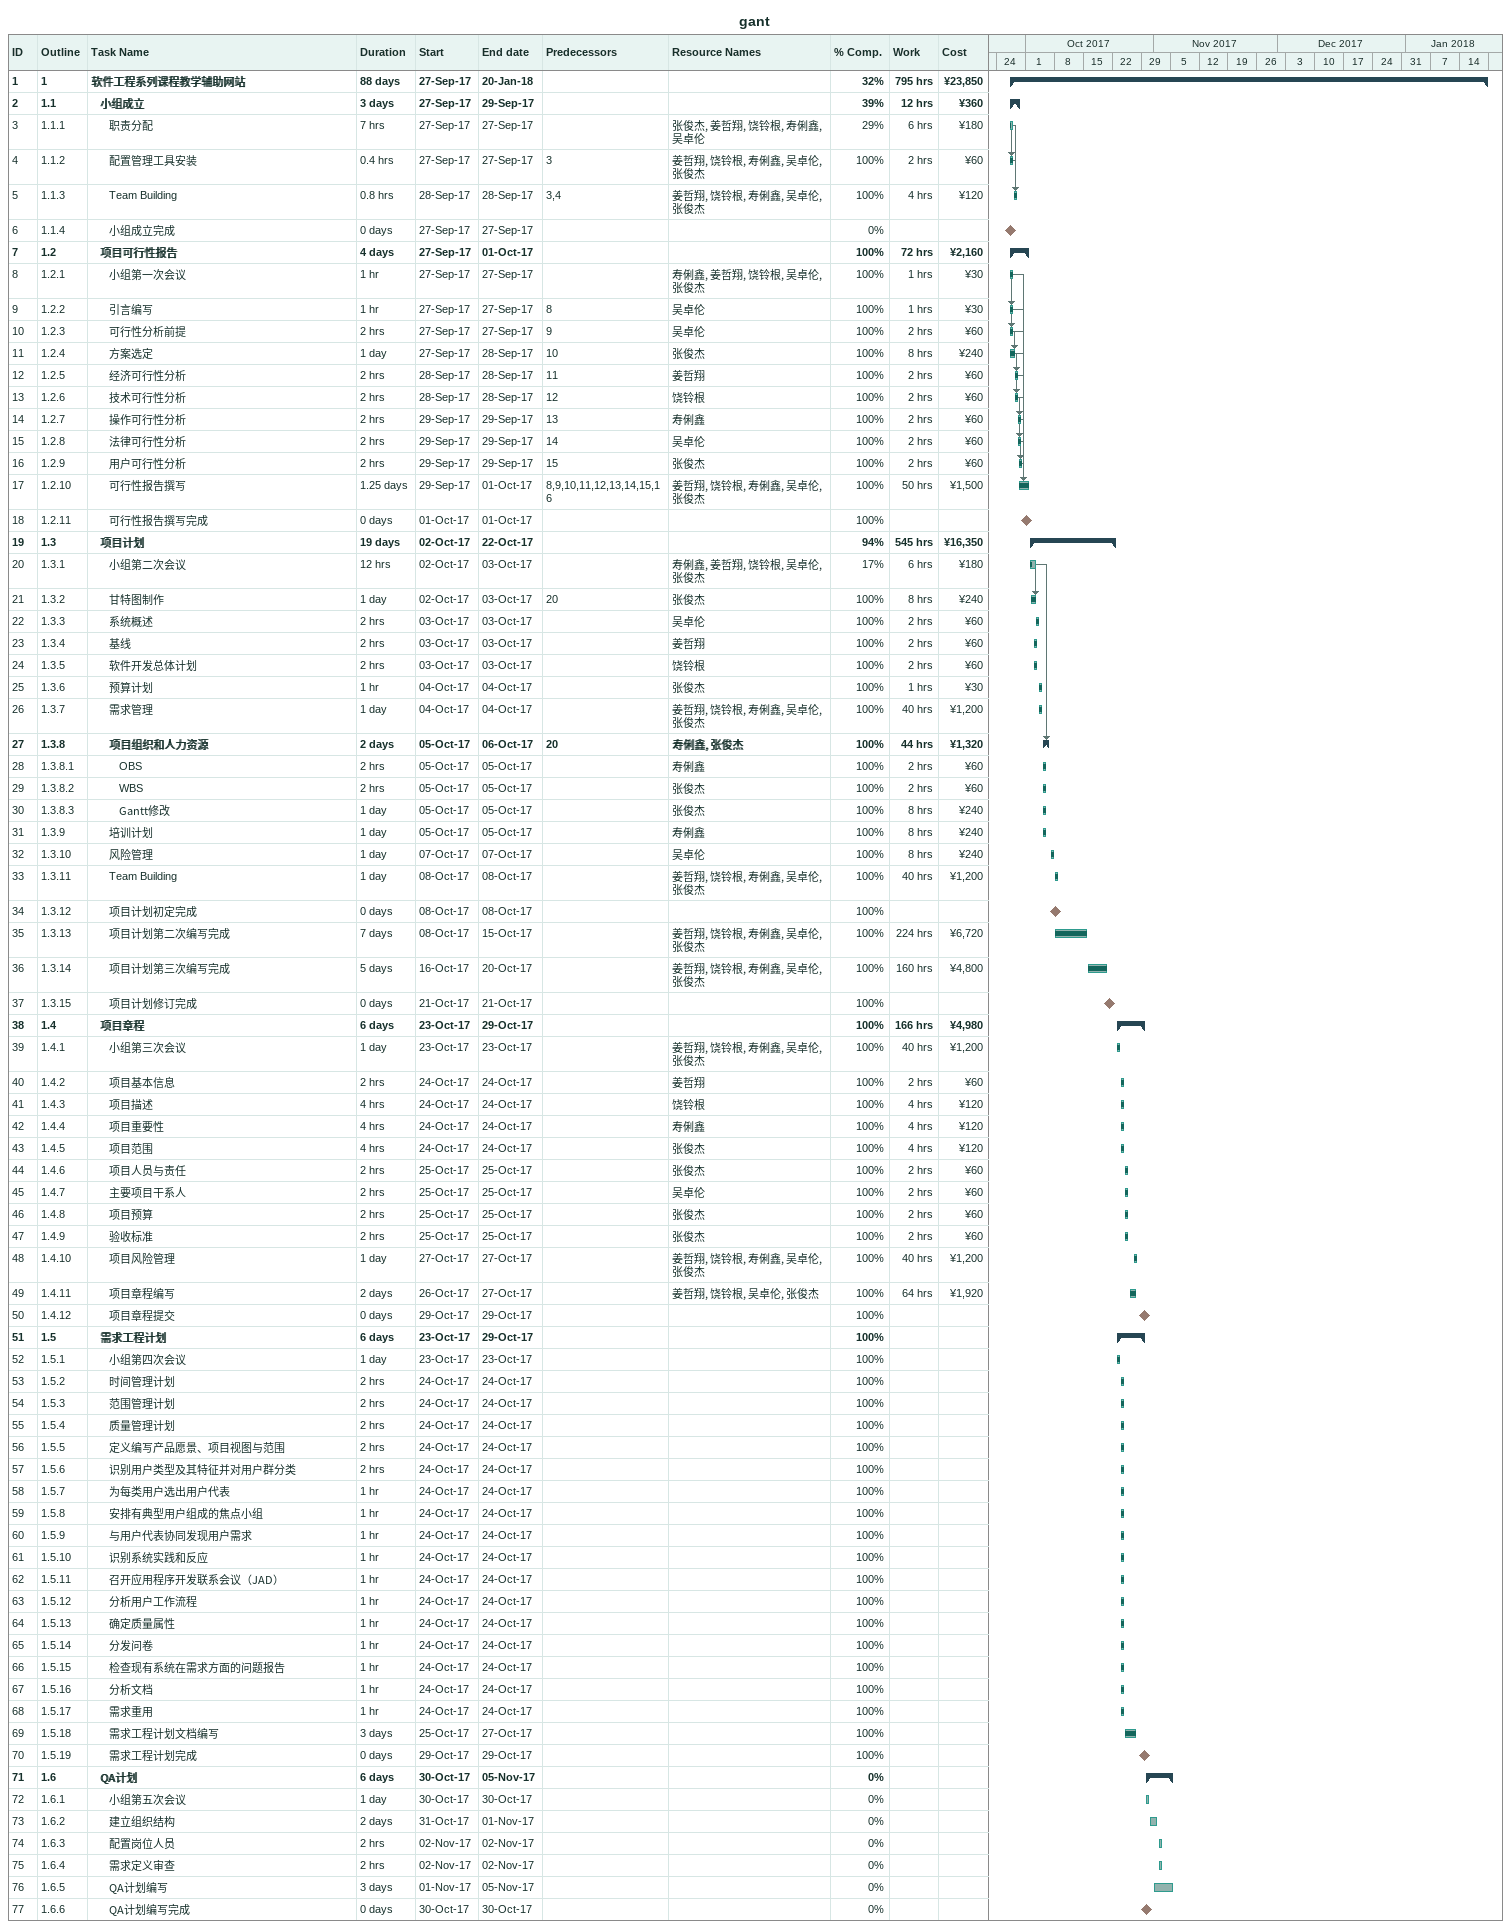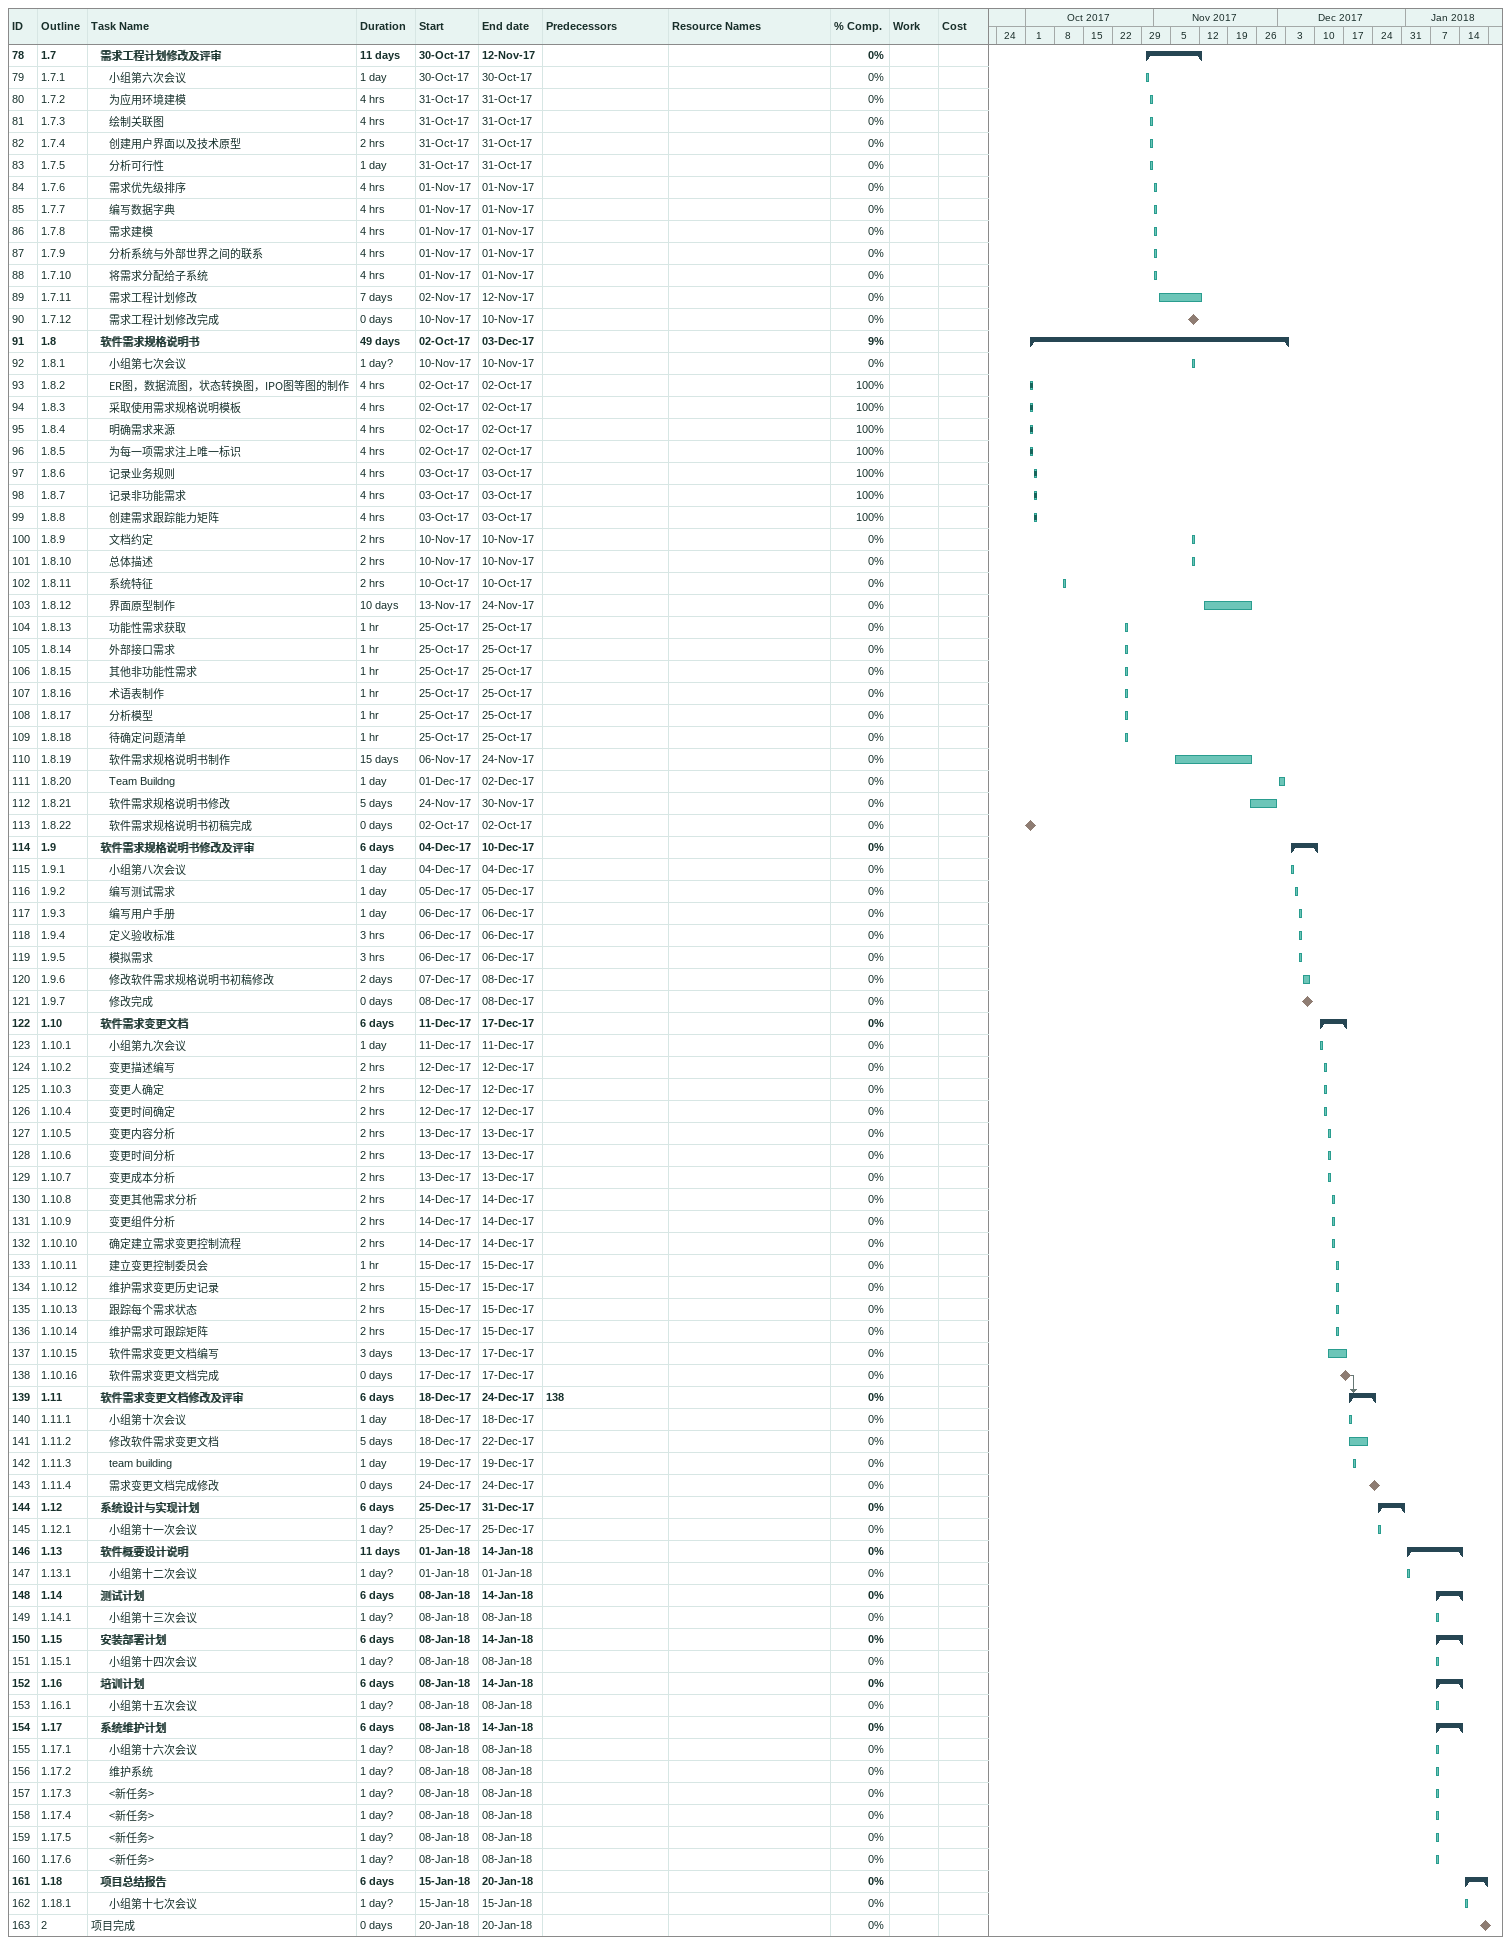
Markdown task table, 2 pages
gant

| ID | WBS | Task | Duration | Start | Finish | Predecessors | Resources | % complete | Work (h) | Cost (¥) |
|---|---|---|---|---|---|---|---|---|---|---|
| 1 | 1 | **软件工程系列课程教学辅助网站** | 88d | 2017-09-27 | 2018-01-20 |  |  | 32 | 795 | 23850 |
| 2 | 1.1 | **小组成立** | 3d | 2017-09-27 | 2017-09-29 |  |  | 39 | 12 | 360 |
| 3 | 1.1.1 | 职责分配 | 7h | 2017-09-27 | 2017-09-27 |  | 张俊杰, 姜哲翔, 饶铃根, 寿俐鑫, 吴卓伦 | 29 | 6 | 180 |
| 4 | 1.1.2 | 配置管理工具安装 | 0.4h | 2017-09-27 | 2017-09-27 | 3 | 姜哲翔, 饶铃根, 寿俐鑫, 吴卓伦, 张俊杰 | 100 | 2 | 60 |
| 5 | 1.1.3 | Team Building | 0.8h | 2017-09-28 | 2017-09-28 | 3, 4 | 姜哲翔, 饶铃根, 寿俐鑫, 吴卓伦, 张俊杰 | 100 | 4 | 120 |
| 6 | 1.1.4 | 小组成立完成 | 0d | 2017-09-27 | 2017-09-27 |  |  | 0 |  |  |
| 7 | 1.2 | **项目可行性报告** | 4d | 2017-09-27 | 2017-10-01 |  |  | 100 | 72 | 2160 |
| 8 | 1.2.1 | 小组第一次会议 | 1h | 2017-09-27 | 2017-09-27 |  | 寿俐鑫, 姜哲翔, 饶铃根, 吴卓伦, 张俊杰 | 100 | 1 | 30 |
| 9 | 1.2.2 | 引言编写 | 1h | 2017-09-27 | 2017-09-27 | 8 | 吴卓伦 | 100 | 1 | 30 |
| 10 | 1.2.3 | 可行性分析前提 | 2h | 2017-09-27 | 2017-09-27 | 9 | 吴卓伦 | 100 | 2 | 60 |
| 11 | 1.2.4 | 方案选定 | 1d | 2017-09-27 | 2017-09-28 | 10 | 张俊杰 | 100 | 8 | 240 |
| 12 | 1.2.5 | 经济可行性分析 | 2h | 2017-09-28 | 2017-09-28 | 11 | 姜哲翔 | 100 | 2 | 60 |
| 13 | 1.2.6 | 技术可行性分析 | 2h | 2017-09-28 | 2017-09-28 | 12 | 饶铃根 | 100 | 2 | 60 |
| 14 | 1.2.7 | 操作可行性分析 | 2h | 2017-09-29 | 2017-09-29 | 13 | 寿俐鑫 | 100 | 2 | 60 |
| 15 | 1.2.8 | 法律可行性分析 | 2h | 2017-09-29 | 2017-09-29 | 14 | 吴卓伦 | 100 | 2 | 60 |
| 16 | 1.2.9 | 用户可行性分析 | 2h | 2017-09-29 | 2017-09-29 | 15 | 张俊杰 | 100 | 2 | 60 |
| 17 | 1.2.10 | 可行性报告撰写 | 1.25d | 2017-09-29 | 2017-10-01 | 8, 9, 10, 11, 12, 13, 14, 15, 16 | 姜哲翔, 饶铃根, 寿俐鑫, 吴卓伦, 张俊杰 | 100 | 50 | 1500 |
| 18 | 1.2.11 | 可行性报告撰写完成 | 0d | 2017-10-01 | 2017-10-01 |  |  | 100 |  |  |
| 19 | 1.3 | **项目计划** | 19d | 2017-10-02 | 2017-10-22 |  |  | 94 | 545 | 16350 |
| 20 | 1.3.1 | 小组第二次会议 | 12h | 2017-10-02 | 2017-10-03 |  | 寿俐鑫, 姜哲翔, 饶铃根, 吴卓伦, 张俊杰 | 17 | 6 | 180 |
| 21 | 1.3.2 | 甘特图制作 | 1d | 2017-10-02 | 2017-10-03 | 20 | 张俊杰 | 100 | 8 | 240 |
| 22 | 1.3.3 | 系统概述 | 2h | 2017-10-03 | 2017-10-03 |  | 吴卓伦 | 100 | 2 | 60 |
| 23 | 1.3.4 | 基线 | 2h | 2017-10-03 | 2017-10-03 |  | 姜哲翔 | 100 | 2 | 60 |
| 24 | 1.3.5 | 软件开发总体计划 | 2h | 2017-10-03 | 2017-10-03 |  | 饶铃根 | 100 | 2 | 60 |
| 25 | 1.3.6 | 预算计划 | 1h | 2017-10-04 | 2017-10-04 |  | 张俊杰 | 100 | 1 | 30 |
| 26 | 1.3.7 | 需求管理 | 1d | 2017-10-04 | 2017-10-04 |  | 姜哲翔, 饶铃根, 寿俐鑫, 吴卓伦, 张俊杰 | 100 | 40 | 1200 |
| 27 | 1.3.8 | **项目组织和人力资源** | 2d | 2017-10-05 | 2017-10-06 | 20 | 寿俐鑫, 张俊杰 | 100 | 44 | 1320 |
| 28 | 1.3.8.1 | OBS | 2h | 2017-10-05 | 2017-10-05 |  | 寿俐鑫 | 100 | 2 | 60 |
| 29 | 1.3.8.2 | WBS | 2h | 2017-10-05 | 2017-10-05 |  | 张俊杰 | 100 | 2 | 60 |
| 30 | 1.3.8.3 | Gantt修改 | 1d | 2017-10-05 | 2017-10-05 |  | 张俊杰 | 100 | 8 | 240 |
| 31 | 1.3.9 | 培训计划 | 1d | 2017-10-05 | 2017-10-05 |  | 寿俐鑫 | 100 | 8 | 240 |
| 32 | 1.3.10 | 风险管理 | 1d | 2017-10-07 | 2017-10-07 |  | 吴卓伦 | 100 | 8 | 240 |
| 33 | 1.3.11 | Team Building | 1d | 2017-10-08 | 2017-10-08 |  | 姜哲翔, 饶铃根, 寿俐鑫, 吴卓伦, 张俊杰 | 100 | 40 | 1200 |
| 34 | 1.3.12 | 项目计划初定完成 | 0d | 2017-10-08 | 2017-10-08 |  |  | 100 |  |  |
| 35 | 1.3.13 | 项目计划第二次编写完成 | 7d | 2017-10-08 | 2017-10-15 |  | 姜哲翔, 饶铃根, 寿俐鑫, 吴卓伦, 张俊杰 | 100 | 224 | 6720 |
| 36 | 1.3.14 | 项目计划第三次编写完成 | 5d | 2017-10-16 | 2017-10-20 |  | 姜哲翔, 饶铃根, 寿俐鑫, 吴卓伦, 张俊杰 | 100 | 160 | 4800 |
| 37 | 1.3.15 | 项目计划修订完成 | 0d | 2017-10-21 | 2017-10-21 |  |  | 100 |  |  |
| 38 | 1.4 | **项目章程** | 6d | 2017-10-23 | 2017-10-29 |  |  | 100 | 166 | 4980 |
| 39 | 1.4.1 | 小组第三次会议 | 1d | 2017-10-23 | 2017-10-23 |  | 姜哲翔, 饶铃根, 寿俐鑫, 吴卓伦, 张俊杰 | 100 | 40 | 1200 |
| 40 | 1.4.2 | 项目基本信息 | 2h | 2017-10-24 | 2017-10-24 |  | 姜哲翔 | 100 | 2 | 60 |
| 41 | 1.4.3 | 项目描述 | 4h | 2017-10-24 | 2017-10-24 |  | 饶铃根 | 100 | 4 | 120 |
| 42 | 1.4.4 | 项目重要性 | 4h | 2017-10-24 | 2017-10-24 |  | 寿俐鑫 | 100 | 4 | 120 |
| 43 | 1.4.5 | 项目范围 | 4h | 2017-10-24 | 2017-10-24 |  | 张俊杰 | 100 | 4 | 120 |
| 44 | 1.4.6 | 项目人员与责任 | 2h | 2017-10-25 | 2017-10-25 |  | 张俊杰 | 100 | 2 | 60 |
| 45 | 1.4.7 | 主要项目干系人 | 2h | 2017-10-25 | 2017-10-25 |  | 吴卓伦 | 100 | 2 | 60 |
| 46 | 1.4.8 | 项目预算 | 2h | 2017-10-25 | 2017-10-25 |  | 张俊杰 | 100 | 2 | 60 |
| 47 | 1.4.9 | 验收标准 | 2h | 2017-10-25 | 2017-10-25 |  | 张俊杰 | 100 | 2 | 60 |
| 48 | 1.4.10 | 项目风险管理 | 1d | 2017-10-27 | 2017-10-27 |  | 姜哲翔, 饶铃根, 寿俐鑫, 吴卓伦, 张俊杰 | 100 | 40 | 1200 |
| 49 | 1.4.11 | 项目章程编写 | 2d | 2017-10-26 | 2017-10-27 |  | 姜哲翔, 饶铃根, 吴卓伦, 张俊杰 | 100 | 64 | 1920 |
| 50 | 1.4.12 | 项目章程提交 | 0d | 2017-10-29 | 2017-10-29 |  |  | 100 |  |  |
| 51 | 1.5 | **需求工程计划** | 6d | 2017-10-23 | 2017-10-29 |  |  | 100 |  |  |
| 52 | 1.5.1 | 小组第四次会议 | 1d | 2017-10-23 | 2017-10-23 |  |  | 100 |  |  |
| 53 | 1.5.2 | 时间管理计划 | 2h | 2017-10-24 | 2017-10-24 |  |  | 100 |  |  |
| 54 | 1.5.3 | 范围管理计划 | 2h | 2017-10-24 | 2017-10-24 |  |  | 100 |  |  |
| 55 | 1.5.4 | 质量管理计划 | 2h | 2017-10-24 | 2017-10-24 |  |  | 100 |  |  |
| 56 | 1.5.5 | 定义编写产品愿景、项目视图与范围 | 2h | 2017-10-24 | 2017-10-24 |  |  | 100 |  |  |
| 57 | 1.5.6 | 识别用户类型及其特征并对用户群分类 | 2h | 2017-10-24 | 2017-10-24 |  |  | 100 |  |  |
| 58 | 1.5.7 | 为每类用户选出用户代表 | 1h | 2017-10-24 | 2017-10-24 |  |  | 100 |  |  |
| 59 | 1.5.8 | 安排有典型用户组成的焦点小组 | 1h | 2017-10-24 | 2017-10-24 |  |  | 100 |  |  |
| 60 | 1.5.9 | 与用户代表协同发现用户需求 | 1h | 2017-10-24 | 2017-10-24 |  |  | 100 |  |  |
| 61 | 1.5.10 | 识别系统实践和反应 | 1h | 2017-10-24 | 2017-10-24 |  |  | 100 |  |  |
| 62 | 1.5.11 | 召开应用程序开发联系会议（JAD） | 1h | 2017-10-24 | 2017-10-24 |  |  | 100 |  |  |
| 63 | 1.5.12 | 分析用户工作流程 | 1h | 2017-10-24 | 2017-10-24 |  |  | 100 |  |  |
| 64 | 1.5.13 | 确定质量属性 | 1h | 2017-10-24 | 2017-10-24 |  |  | 100 |  |  |
| 65 | 1.5.14 | 分发问卷 | 1h | 2017-10-24 | 2017-10-24 |  |  | 100 |  |  |
| 66 | 1.5.15 | 检查现有系统在需求方面的问题报告 | 1h | 2017-10-24 | 2017-10-24 |  |  | 100 |  |  |
| 67 | 1.5.16 | 分析文档 | 1h | 2017-10-24 | 2017-10-24 |  |  | 100 |  |  |
| 68 | 1.5.17 | 需求重用 | 1h | 2017-10-24 | 2017-10-24 |  |  | 100 |  |  |
| 69 | 1.5.18 | 需求工程计划文档编写 | 3d | 2017-10-25 | 2017-10-27 |  |  | 100 |  |  |
| 70 | 1.5.19 | 需求工程计划完成 | 0d | 2017-10-29 | 2017-10-29 |  |  | 100 |  |  |
| 71 | 1.6 | **QA计划** | 6d | 2017-10-30 | 2017-11-05 |  |  | 0 |  |  |
| 72 | 1.6.1 | 小组第五次会议 | 1d | 2017-10-30 | 2017-10-30 |  |  | 0 |  |  |
| 73 | 1.6.2 | 建立组织结构 | 2d | 2017-10-31 | 2017-11-01 |  |  | 0 |  |  |
| 74 | 1.6.3 | 配置岗位人员 | 2h | 2017-11-02 | 2017-11-02 |  |  | 0 |  |  |
| 75 | 1.6.4 | 需求定义审查 | 2h | 2017-11-02 | 2017-11-02 |  |  | 0 |  |  |
| 76 | 1.6.5 | QA计划编写 | 3d | 2017-11-01 | 2017-11-05 |  |  | 0 |  |  |
| 77 | 1.6.6 | QA计划编写完成 | 0d | 2017-10-30 | 2017-10-30 |  |  | 0 |  |  |
| 78 | 1.7 | **需求工程计划修改及评审** | 11d | 2017-10-30 | 2017-11-12 |  |  | 0 |  |  |
| 79 | 1.7.1 | 小组第六次会议 | 1d | 2017-10-30 | 2017-10-30 |  |  | 0 |  |  |
| 80 | 1.7.2 | 为应用环境建模 | 4h | 2017-10-31 | 2017-10-31 |  |  | 0 |  |  |
| 81 | 1.7.3 | 绘制关联图 | 4h | 2017-10-31 | 2017-10-31 |  |  | 0 |  |  |
| 82 | 1.7.4 | 创建用户界面以及技术原型 | 2h | 2017-10-31 | 2017-10-31 |  |  | 0 |  |  |
| 83 | 1.7.5 | 分析可行性 | 1d | 2017-10-31 | 2017-10-31 |  |  | 0 |  |  |
| 84 | 1.7.6 | 需求优先级排序 | 4h | 2017-11-01 | 2017-11-01 |  |  | 0 |  |  |
| 85 | 1.7.7 | 编写数据字典 | 4h | 2017-11-01 | 2017-11-01 |  |  | 0 |  |  |
| 86 | 1.7.8 | 需求建模 | 4h | 2017-11-01 | 2017-11-01 |  |  | 0 |  |  |
| 87 | 1.7.9 | 分析系统与外部世界之间的联系 | 4h | 2017-11-01 | 2017-11-01 |  |  | 0 |  |  |
| 88 | 1.7.10 | 将需求分配给子系统 | 4h | 2017-11-01 | 2017-11-01 |  |  | 0 |  |  |
| 89 | 1.7.11 | 需求工程计划修改 | 7d | 2017-11-02 | 2017-11-12 |  |  | 0 |  |  |
| 90 | 1.7.12 | 需求工程计划修改完成 | 0d | 2017-11-10 | 2017-11-10 |  |  | 0 |  |  |
| 91 | 1.8 | **软件需求规格说明书** | 49d | 2017-10-02 | 2017-12-03 |  |  | 9 |  |  |
| 92 | 1.8.1 | 小组第七次会议 | 1d? | 2017-11-10 | 2017-11-10 |  |  | 0 |  |  |
| 93 | 1.8.2 | ER图，数据流图，状态转换图，IPO图等图的制作 | 4h | 2017-10-02 | 2017-10-02 |  |  | 100 |  |  |
| 94 | 1.8.3 | 采取使用需求规格说明模板 | 4h | 2017-10-02 | 2017-10-02 |  |  | 100 |  |  |
| 95 | 1.8.4 | 明确需求来源 | 4h | 2017-10-02 | 2017-10-02 |  |  | 100 |  |  |
| 96 | 1.8.5 | 为每一项需求注上唯一标识 | 4h | 2017-10-02 | 2017-10-02 |  |  | 100 |  |  |
| 97 | 1.8.6 | 记录业务规则 | 4h | 2017-10-03 | 2017-10-03 |  |  | 100 |  |  |
| 98 | 1.8.7 | 记录非功能需求 | 4h | 2017-10-03 | 2017-10-03 |  |  | 100 |  |  |
| 99 | 1.8.8 | 创建需求跟踪能力矩阵 | 4h | 2017-10-03 | 2017-10-03 |  |  | 100 |  |  |
| 100 | 1.8.9 | 文档约定 | 2h | 2017-11-10 | 2017-11-10 |  |  | 0 |  |  |
| 101 | 1.8.10 | 总体描述 | 2h | 2017-11-10 | 2017-11-10 |  |  | 0 |  |  |
| 102 | 1.8.11 | 系统特征 | 2h | 2017-10-10 | 2017-10-10 |  |  | 0 |  |  |
| 103 | 1.8.12 | 界面原型制作 | 10d | 2017-11-13 | 2017-11-24 |  |  | 0 |  |  |
| 104 | 1.8.13 | 功能性需求获取 | 1h | 2017-10-25 | 2017-10-25 |  |  | 0 |  |  |
| 105 | 1.8.14 | 外部接口需求 | 1h | 2017-10-25 | 2017-10-25 |  |  | 0 |  |  |
| 106 | 1.8.15 | 其他非功能性需求 | 1h | 2017-10-25 | 2017-10-25 |  |  | 0 |  |  |
| 107 | 1.8.16 | 术语表制作 | 1h | 2017-10-25 | 2017-10-25 |  |  | 0 |  |  |
| 108 | 1.8.17 | 分析模型 | 1h | 2017-10-25 | 2017-10-25 |  |  | 0 |  |  |
| 109 | 1.8.18 | 待确定问题清单 | 1h | 2017-10-25 | 2017-10-25 |  |  | 0 |  |  |
| 110 | 1.8.19 | 软件需求规格说明书制作 | 15d | 2017-11-06 | 2017-11-24 |  |  | 0 |  |  |
| 111 | 1.8.20 | Team Buildng | 1d | 2017-12-01 | 2017-12-02 |  |  | 0 |  |  |
| 112 | 1.8.21 | 软件需求规格说明书修改 | 5d | 2017-11-24 | 2017-11-30 |  |  | 0 |  |  |
| 113 | 1.8.22 | 软件需求规格说明书初稿完成 | 0d | 2017-10-02 | 2017-10-02 |  |  | 0 |  |  |
| 114 | 1.9 | **软件需求规格说明书修改及评审** | 6d | 2017-12-04 | 2017-12-10 |  |  | 0 |  |  |
| 115 | 1.9.1 | 小组第八次会议 | 1d | 2017-12-04 | 2017-12-04 |  |  | 0 |  |  |
| 116 | 1.9.2 | 编写测试需求 | 1d | 2017-12-05 | 2017-12-05 |  |  | 0 |  |  |
| 117 | 1.9.3 | 编写用户手册 | 1d | 2017-12-06 | 2017-12-06 |  |  | 0 |  |  |
| 118 | 1.9.4 | 定义验收标准 | 3h | 2017-12-06 | 2017-12-06 |  |  | 0 |  |  |
| 119 | 1.9.5 | 模拟需求 | 3h | 2017-12-06 | 2017-12-06 |  |  | 0 |  |  |
| 120 | 1.9.6 | 修改软件需求规格说明书初稿修改 | 2d | 2017-12-07 | 2017-12-08 |  |  | 0 |  |  |
| 121 | 1.9.7 | 修改完成 | 0d | 2017-12-08 | 2017-12-08 |  |  | 0 |  |  |
| 122 | 1.10 | **软件需求变更文档** | 6d | 2017-12-11 | 2017-12-17 |  |  | 0 |  |  |
| 123 | 1.10.1 | 小组第九次会议 | 1d | 2017-12-11 | 2017-12-11 |  |  | 0 |  |  |
| 124 | 1.10.2 | 变更描述编写 | 2h | 2017-12-12 | 2017-12-12 |  |  | 0 |  |  |
| 125 | 1.10.3 | 变更人确定 | 2h | 2017-12-12 | 2017-12-12 |  |  | 0 |  |  |
| 126 | 1.10.4 | 变更时间确定 | 2h | 2017-12-12 | 2017-12-12 |  |  | 0 |  |  |
| 127 | 1.10.5 | 变更内容分析 | 2h | 2017-12-13 | 2017-12-13 |  |  | 0 |  |  |
| 128 | 1.10.6 | 变更时间分析 | 2h | 2017-12-13 | 2017-12-13 |  |  | 0 |  |  |
| 129 | 1.10.7 | 变更成本分析 | 2h | 2017-12-13 | 2017-12-13 |  |  | 0 |  |  |
| 130 | 1.10.8 | 变更其他需求分析 | 2h | 2017-12-14 | 2017-12-14 |  |  | 0 |  |  |
| 131 | 1.10.9 | 变更组件分析 | 2h | 2017-12-14 | 2017-12-14 |  |  | 0 |  |  |
| 132 | 1.10.10 | 确定建立需求变更控制流程 | 2h | 2017-12-14 | 2017-12-14 |  |  | 0 |  |  |
| 133 | 1.10.11 | 建立变更控制委员会 | 1h | 2017-12-15 | 2017-12-15 |  |  | 0 |  |  |
| 134 | 1.10.12 | 维护需求变更历史记录 | 2h | 2017-12-15 | 2017-12-15 |  |  | 0 |  |  |
| 135 | 1.10.13 | 跟踪每个需求状态 | 2h | 2017-12-15 | 2017-12-15 |  |  | 0 |  |  |
| 136 | 1.10.14 | 维护需求可跟踪矩阵 | 2h | 2017-12-15 | 2017-12-15 |  |  | 0 |  |  |
| 137 | 1.10.15 | 软件需求变更文档编写 | 3d | 2017-12-13 | 2017-12-17 |  |  | 0 |  |  |
| 138 | 1.10.16 | 软件需求变更文档完成 | 0d | 2017-12-17 | 2017-12-17 |  |  | 0 |  |  |
| 139 | 1.11 | **软件需求变更文档修改及评审** | 6d | 2017-12-18 | 2017-12-24 | 138 |  | 0 |  |  |
| 140 | 1.11.1 | 小组第十次会议 | 1d | 2017-12-18 | 2017-12-18 |  |  | 0 |  |  |
| 141 | 1.11.2 | 修改软件需求变更文档 | 5d | 2017-12-18 | 2017-12-22 |  |  | 0 |  |  |
| 142 | 1.11.3 | team building | 1d | 2017-12-19 | 2017-12-19 |  |  | 0 |  |  |
| 143 | 1.11.4 | 需求变更文档完成修改 | 0d | 2017-12-24 | 2017-12-24 |  |  | 0 |  |  |
| 144 | 1.12 | **系统设计与实现计划** | 6d | 2017-12-25 | 2017-12-31 |  |  | 0 |  |  |
| 145 | 1.12.1 | 小组第十一次会议 | 1d? | 2017-12-25 | 2017-12-25 |  |  | 0 |  |  |
| 146 | 1.13 | **软件概要设计说明** | 11d | 2018-01-01 | 2018-01-14 |  |  | 0 |  |  |
| 147 | 1.13.1 | 小组第十二次会议 | 1d? | 2018-01-01 | 2018-01-01 |  |  | 0 |  |  |
| 148 | 1.14 | **测试计划** | 6d | 2018-01-08 | 2018-01-14 |  |  | 0 |  |  |
| 149 | 1.14.1 | 小组第十三次会议 | 1d? | 2018-01-08 | 2018-01-08 |  |  | 0 |  |  |
| 150 | 1.15 | **安装部署计划** | 6d | 2018-01-08 | 2018-01-14 |  |  | 0 |  |  |
| 151 | 1.15.1 | 小组第十四次会议 | 1d? | 2018-01-08 | 2018-01-08 |  |  | 0 |  |  |
| 152 | 1.16 | **培训计划** | 6d | 2018-01-08 | 2018-01-14 |  |  | 0 |  |  |
| 153 | 1.16.1 | 小组第十五次会议 | 1d? | 2018-01-08 | 2018-01-08 |  |  | 0 |  |  |
| 154 | 1.17 | **系统维护计划** | 6d | 2018-01-08 | 2018-01-14 |  |  | 0 |  |  |
| 155 | 1.17.1 | 小组第十六次会议 | 1d? | 2018-01-08 | 2018-01-08 |  |  | 0 |  |  |
| 156 | 1.17.2 | 维护系统 | 1d? | 2018-01-08 | 2018-01-08 |  |  | 0 |  |  |
| 157 | 1.17.3 | <新任务> | 1d? | 2018-01-08 | 2018-01-08 |  |  | 0 |  |  |
| 158 | 1.17.4 | <新任务> | 1d? | 2018-01-08 | 2018-01-08 |  |  | 0 |  |  |
| 159 | 1.17.5 | <新任务> | 1d? | 2018-01-08 | 2018-01-08 |  |  | 0 |  |  |
| 160 | 1.17.6 | <新任务> | 1d? | 2018-01-08 | 2018-01-08 |  |  | 0 |  |  |
| 161 | 1.18 | **项目总结报告** | 6d | 2018-01-15 | 2018-01-20 |  |  | 0 |  |  |
| 162 | 1.18.1 | 小组第十七次会议 | 1d? | 2018-01-15 | 2018-01-15 |  |  | 0 |  |  |
| 163 | 2 | 项目完成 | 0d | 2018-01-20 | 2018-01-20 |  |  | 0 |  |  |
